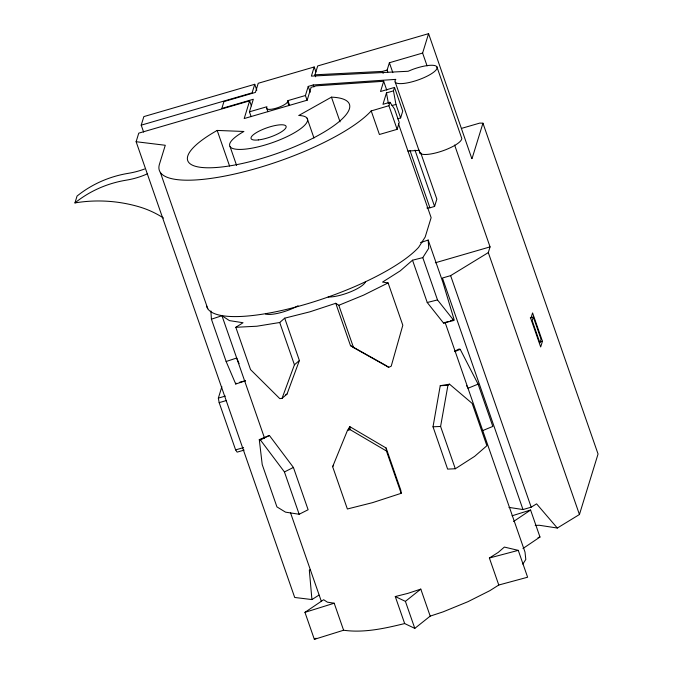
<?xml version="1.0" encoding="UTF-8"?>
<svg xmlns="http://www.w3.org/2000/svg" width="673" height="673" viewBox="0 0 673 673"><rect width="100%" height="100%" fill="white"/><g stroke="black" fill="none" stroke-linecap="round" stroke-linejoin="round"><path stroke-width="1.01" d="M433.017 426.8L440.235 385.688L449.53 384.174L472.168 403.421L486.89 445.719L474.642 456.353L455.31 468.761L447.621 469.106L433.017 426.8L440.588 426.463L455.31 468.761M440.588 426.463L447.924 385.351L449.53 384.174M163.505 218.044A88.584 83.856 17.1 0 0 138.537 206.645A137.721 130.377 17.1 0 0 74.947 202.926L77.05 196.07A111.659 105.703 17.1 0 1 128.392 173.314A84.445 79.944 17.1 0 0 144.577 169.007M143.627 132.085L141.212 125.161L143.854 116.597L254.739 84.293L256.808 90.249M318.943 595.125L311.927 599.567L294.707 597.473L136.123 141.717L138.756 133.153L249.641 100.849L251.366 105.821M249.641 100.849L244.198 118.549L307.157 100.201L311.128 87.305L316.125 85.85L383.677 81.282L386.773 90.174M254.739 84.293L252.097 92.857L141.212 125.161M251.13 116.648L249.447 111.819L253.317 99.259L221.829 108.437L223.941 101.581L255.42 92.411L258.23 83.275L314.198 66.972L315.923 71.918M267.93 111.726L266.592 107.865L266.937 106.729L249.447 111.819M210.893 310.951L211.415 319.195L226.136 361.502L235.735 384.022L245.317 380.859M288.919 105.611L287.573 101.758L287.926 100.614L305.416 95.516L308.234 86.422L313.231 84.966L395.817 79.372L395.059 80.558A22.243 5.889 -19.2 0 0 415.779 80.735A22.243 5.889 -19.2 0 0 437.088 67.241A22.243 5.889 -19.2 0 0 412.658 69.412L408.124 71.271L311.389 76.108L314.198 66.972M315.662 76.781L314.972 74.804L317.698 65.954L428.583 33.65L471.832 158.626M244.131 450.102L237.14 452.138L235.617 449.9L219.171 402.639L218.346 398.122L221.863 386.706M235.735 384.022L236.004 383.13M383.677 81.282L380.531 91.511L394.521 87.431L393.469 90.863L386.47 92.899L382.962 104.315L389.953 102.279L388.901 105.703L371.168 110.944A115.647 30.605 -19.2 0 1 243.475 171.909A115.647 30.605 -19.2 0 1 159.451 164.237L165.28 145.275L136.123 141.717M387.825 72.028L387.135 70.051L389.381 62.74L422.61 53.058L428.583 33.65M371.193 110.86L379.412 134.491L397.129 129.334L399.232 122.486L394.538 108.976L389.953 102.279M397.642 118.793L400.637 117.918L402.748 111.07L394.521 87.431M426.859 207.949L429.929 207.797L434.59 206.434L436.836 199.124L420.675 152.678M472.051 158.559L482.953 123.209L479.807 123.083L461.804 128.299M428.188 240.059L428.709 248.312L422.787 257.624L412.515 260.207L427.237 302.505L443.557 323.074L453.821 320.483L454.098 319.591L442.91 282.357L428.188 240.059L420.524 242.591M535.195 525.436L539.275 525.26L557.32 528.036L579.436 514.517L488.304 252.602L490.053 246.89L454.612 145.032M533.31 316.983L532.183 320.634L539.939 342.919L541.058 339.259L533.31 316.983L530.282 317.866M542.438 341.27L540.68 346.982L530.812 318.623L532.57 312.911L542.438 341.27L540.436 341.859M579.436 514.517L598.053 454.006L482.953 123.209M211.415 319.195L221.955 315.721L229.417 320.617L243.046 322.72L235.819 327.297L250.541 369.595L279.791 398.635L282.029 398.391L294.429 364.8L299.384 360.501L284.704 318.169L309.9 311.826L335.76 303.287L338.805 305.29L353.527 347.588L388.7 367.315L391.215 366.179L402.816 325.236L388.102 282.929L382.55 282.08L400.275 270.84L412.515 260.207M282.029 398.391L287.018 394.058L299.384 360.501M332.647 466.692L347.445 430.468L349.859 426.674L386.125 448.016L400.839 490.314L401.167 493.317L372.556 502.647L347.369 508.99L332.647 466.692L333.598 465.194M348.69 429.542L349.859 426.674L350.187 429.668L386.445 451.011L401.167 493.317M522.845 564.109L525.806 559.456L525.007 552.096L445.046 322.283M235.819 327.297L256.909 326.22L279.716 322.502L284.704 318.169M404.666 623.56L395.27 596.547L405.407 601.368L420.802 589.111L430.198 616.123L414.804 628.38L404.666 623.56C384.83 628.397 364.043 633.116 343.6 630.231L314.35 639.35L304.953 612.346L323.654 599.719L327.389 602.167L334.203 603.218L343.6 630.231M314.35 639.35L316.049 638.206M513.583 521.499L530.585 510.025L539.982 537.029L522.98 548.503M310.211 569.602L309.328 570.157L311.927 599.567M285.411 395.076L287.018 394.058M498.777 585.022L489.38 558.01L498.247 552.39L504.363 547.073L518.269 550.363L527.615 577.224L498.777 585.022L489.91 590.633L467.912 601.704L443.128 611.85L430.198 616.123M557.32 528.036L536.6 503.858L531.19 507.173L522.997 509.554L442.43 278.016L450.624 275.636L488.304 252.602M331.461 97.148L298.795 115.478A41.146 10.886 -19.2 0 1 293.285 133.405A41.146 10.886 -19.2 0 1 238.377 149.398A41.146 10.886 -19.2 0 1 243.887 131.479L217.186 130.436A85.622 22.655 -19.2 0 0 205.711 167.737A85.622 22.655 -19.2 0 0 319.986 134.44A85.622 22.655 -19.2 0 0 331.461 97.148L340.058 121.872M388.102 282.929L363.588 295.136L338.805 305.29M259.282 439.604L260.417 439.974L269.385 435.465L293.403 467.441L308.125 509.747L299.157 514.256L285.529 512.153L276.931 506.887L262.218 464.58L259.282 439.604L269.385 435.465M454.628 351.239L459.112 348.984L460.239 349.363L478.099 384.132L492.821 426.43L482.726 430.569M260.417 439.974L284.435 471.95L293.403 467.441M454.729 351.617L460.239 349.363M478.099 384.132L468.004 388.262L466.591 385.52M226.136 361.502L236.677 358.019L239.075 363.656M443.557 323.074L448.353 321.492M450.262 320.853L453.139 319.911M420.802 589.111L407.863 593.376L395.27 596.547M512.06 515.804L530.585 510.025M538.03 537.643L539.982 537.029M304.953 612.346L334.203 603.218M314.972 74.804L382.466 71.405L387.135 70.051M391.938 105.577L395.943 104.416L393.469 90.863M435.33 262.773L490.053 246.89M218.346 398.122L225.346 396.086M219.171 402.639L226.162 400.603M235.617 449.9L243.609 447.579M347.445 430.468L350.187 429.668M489.38 558.01L518.269 550.363M427.237 302.505L437.5 299.922L453.821 320.483M239.739 382.188L245.342 380.783M407.914 151.089L419.414 150.306M440.235 385.688L447.924 385.351M508.965 507.392L522.997 509.554M335.76 303.287L350.482 345.594L385.654 365.321M386.42 365.818L388.7 367.315M350.482 345.594L353.527 347.588M436.87 66.77L461.51 137.637A22.243 5.889 -19.2 0 1 441.337 151.307A22.243 5.889 -19.2 0 1 419.7 151.425M422.61 53.058L427.086 65.912M389.381 62.74L392.822 72.625M395.228 82.123L419.868 152.99M414.989 150.104L434.59 206.434M395.943 104.416L400.637 117.918M382.466 71.405L383.156 73.382M409.983 150.474L429.929 207.797M398.466 123.782L431.132 217.665L425.176 237.031L418.623 247.336A115.647 30.605 -19.2 0 1 299.754 305.963A115.647 30.605 -19.2 0 1 206.577 306.005M450.624 275.636L531.19 507.173M388.901 105.703L397.129 129.334M422.787 257.624L437.5 299.922M313.231 84.966L313.921 86.935M308.234 86.422L310.245 92.201M305.416 95.516L307.098 100.336M307.098 118.229L313.98 138.015M287.926 100.614L289.609 105.434M405.407 601.368L414.804 628.38M230.073 146.647L236.61 165.432M217.186 130.436L229.577 166.038M279.716 322.502L294.429 364.8M284.435 471.95L299.157 514.256M221.955 315.721L264.548 438.123M290.467 512.633L321.416 601.553M160.334 172.372L207.789 308.756M386.47 92.899L388.414 103.549M386.125 448.016L386.445 451.011M287.573 101.758A11.121 2.944 -19.2 0 1 276.031 108.235A11.121 2.944 -19.2 0 1 266.592 107.865M147.606 173.727A84.445 79.944 17.1 0 1 126.28 180.162A111.659 105.703 17.1 0 0 74.947 202.926M365.498 281.709A22.243 5.889 -19.2 0 1 350.591 291.813A22.243 5.889 -19.2 0 1 328.172 296.995M298.038 305.769A22.243 5.889 -19.2 0 1 265.465 313.971M258.323 139.934A18.533 4.904 -19.2 0 0 286.075 127.34A18.533 4.904 -19.2 0 0 261.36 130.04A18.533 4.904 -19.2 0 0 258.323 139.934"/></g></svg>
